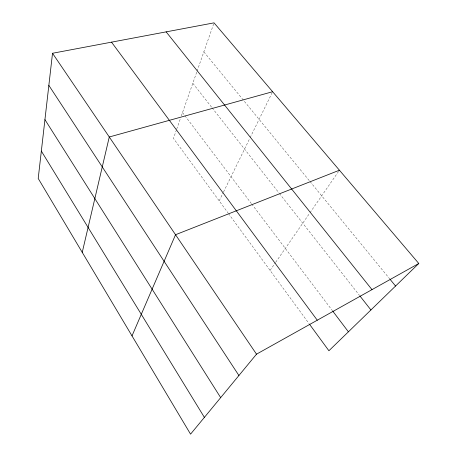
<?xml version="1.0" encoding="UTF-8"?>
<svg xmlns="http://www.w3.org/2000/svg" width="457" height="457" viewBox="0 0 457 457"><rect width="100%" height="100%" fill="white"/><g stroke="black" fill="none" stroke-linecap="round" stroke-linejoin="round"><path stroke-width="0.34" stroke-dasharray="2.29 1.71" d="M176.482 129.777L173.454 138.391L228.02 212.933M176.71 129.114L180.435 118.517M181.366 115.867L196.807 71.909M197.041 71.241L214.036 22.85M219.183 200.863L223.239 192.586M223.553 191.951L249.802 138.34M250.116 137.706L272.635 91.714M270.081 270.395L275.291 262.872M275.691 262.295L309.606 213.299M310.012 212.716L339.025 170.798M203.851 51.858L309.543 180.966M309.995 181.515L389.707 278.884M192.814 83.271L211.665 107.258M212.099 107.812L278.936 192.883M279.376 193.448L359.488 295.411M182.532 112.553L251.276 203.428M251.71 203.993L332.525 310.823M228.437 213.505L309.161 323.779"/><path stroke-width="0.69" d="M52.521 53.263L38.211 178.47L190.558 434.15L256.508 354.169L418.789 263.483L214.036 22.85L52.521 53.263L256.508 354.169M82.243 252.367L109.274 136.986L272.635 91.714M132.01 335.895L175.534 234.727L339.431 170.215M418.789 263.483L328.909 350.753L309.583 324.35M390.158 279.433L395.562 286.036M166.148 31.87L371.987 289.635M359.927 295.97L370.918 309.96M332.953 311.394L348.411 331.822M111.525 42.153L317.272 320.208M48.848 85.379L238.914 375.505M44.935 119.637L220.674 397.624M41.341 151.09L204.388 417.378"/></g></svg>
